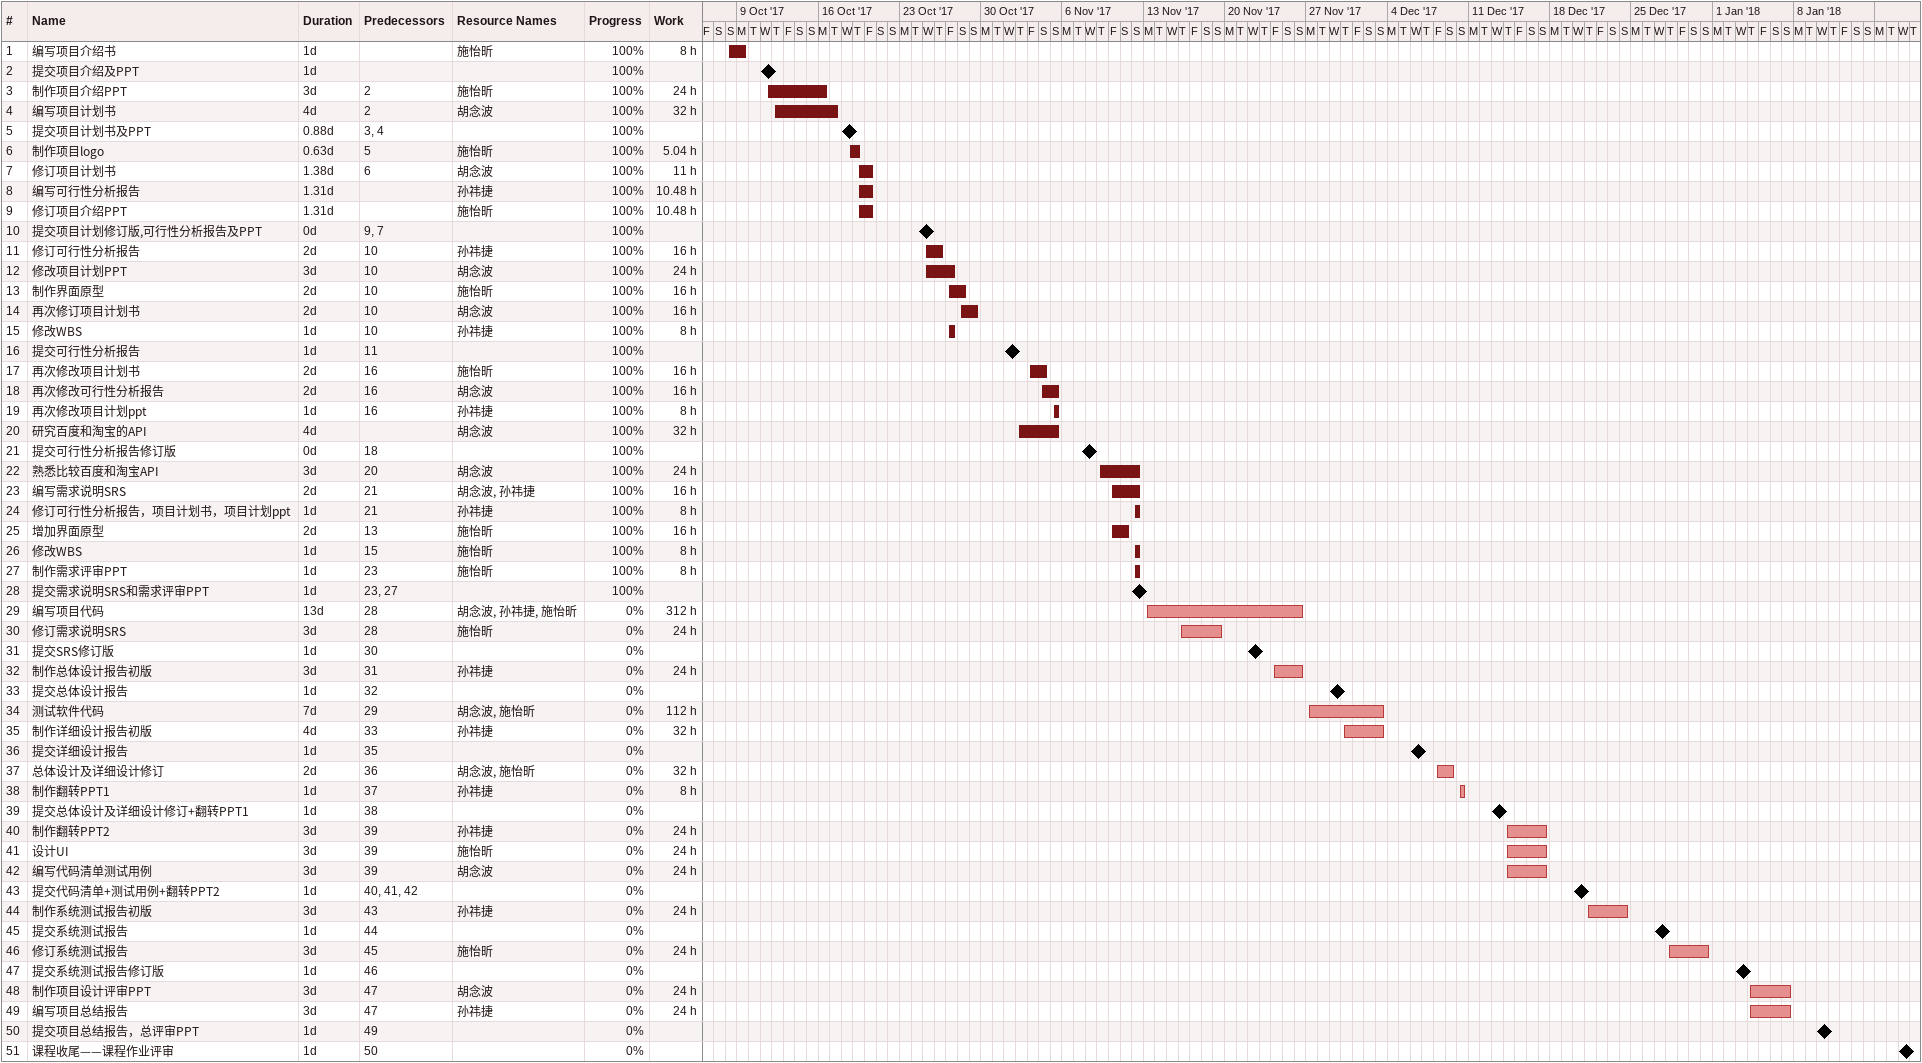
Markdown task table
| ID | Task | Duration | Start | Finish | Predecessors | Resources | % complete | Work (h) |
|---|---|---|---|---|---|---|---|---|
| 1 | 编写项目介绍书 | 1d | 2017-10-08 | 2017-10-09 |  | 施怡昕 | 100 | 8 |
| 2 | 提交项目介绍及PPT | 1d | 2017-10-11 | 2017-10-11 |  |  | 100 |  |
| 3 | 制作项目介绍PPT | 3d | 2017-10-11 | 2017-10-16 | 2 | 施怡昕 | 100 | 24 |
| 4 | 编写项目计划书 | 4d | 2017-10-12 | 2017-10-17 | 2 | 胡念波 | 100 | 32 |
| 5 | 提交项目计划书及PPT | 0.88d | 2017-10-18 | 2017-10-18 | 3, 4 |  | 100 |  |
| 6 | 制作项目logo | 0.63d | 2017-10-18 | 2017-10-19 | 5 | 施怡昕 | 100 | 5.04 |
| 7 | 修订项目计划书 | 1.38d | 2017-10-19 | 2017-10-20 | 6 | 胡念波 | 100 | 11 |
| 8 | 编写可行性分析报告 | 1.31d | 2017-10-19 | 2017-10-20 |  | 孙祎捷 | 100 | 10.48 |
| 9 | 修订项目介绍PPT | 1.31d | 2017-10-19 | 2017-10-20 |  | 施怡昕 | 100 | 10.48 |
| 10 | 提交项目计划修订版,可行性分析报告及PPT | 0d | 2017-10-25 | 2017-10-25 | 9, 7 |  | 100 |  |
| 11 | 修订可行性分析报告 | 2d | 2017-10-25 | 2017-10-26 | 10 | 孙祎捷 | 100 | 16 |
| 12 | 修改项目计划PPT | 3d | 2017-10-25 | 2017-10-27 | 10 | 胡念波 | 100 | 24 |
| 13 | 制作界面原型 | 2d | 2017-10-27 | 2017-10-28 | 10 | 施怡昕 | 100 | 16 |
| 14 | 再次修订项目计划书 | 2d | 2017-10-28 | 2017-10-29 | 10 | 胡念波 | 100 | 16 |
| 15 | 修改WBS | 1d | 2017-10-27 | 2017-10-27 | 10 | 孙祎捷 | 100 | 8 |
| 16 | 提交可行性分析报告 | 1d | 2017-11-01 | 2017-11-01 | 11 |  | 100 |  |
| 17 | 再次修改项目计划书 | 2d | 2017-11-03 | 2017-11-04 | 16 | 施怡昕 | 100 | 16 |
| 18 | 再次修改可行性分析报告 | 2d | 2017-11-04 | 2017-11-05 | 16 | 胡念波 | 100 | 16 |
| 19 | 再次修改项目计划ppt | 1d | 2017-11-05 | 2017-11-05 | 16 | 孙祎捷 | 100 | 8 |
| 20 | 研究百度和淘宝的API | 4d | 2017-11-02 | 2017-11-05 |  | 胡念波 | 100 | 32 |
| 21 | 提交可行性分析报告修订版 | 0d | 2017-11-08 | 2017-11-08 | 18 |  | 100 |  |
| 22 | 熟悉比较百度和淘宝API | 3d | 2017-11-09 | 2017-11-12 | 20 | 胡念波 | 100 | 24 |
| 23 | 编写需求说明SRS | 2d | 2017-11-10 | 2017-11-12 | 21 | 胡念波, 孙祎捷 | 100 | 16 |
| 24 | 修订可行性分析报告，项目计划书，项目计划ppt | 1d | 2017-11-12 | 2017-11-12 | 21 | 孙祎捷 | 100 | 8 |
| 25 | 增加界面原型 | 2d | 2017-11-10 | 2017-11-11 | 13 | 施怡昕 | 100 | 16 |
| 26 | 修改WBS | 1d | 2017-11-12 | 2017-11-12 | 15 | 施怡昕 | 100 | 8 |
| 27 | 制作需求评审PPT | 1d | 2017-11-12 | 2017-11-12 | 23 | 施怡昕 | 100 | 8 |
| 28 | 提交需求说明SRS和需求评审PPT | 1d | 2017-11-12 | 2017-11-12 | 23, 27 |  | 100 |  |
| 29 | 编写项目代码 | 13d | 2017-11-13 | 2017-11-26 | 28 | 胡念波, 孙祎捷, 施怡昕 | 0 | 312 |
| 30 | 修订需求说明SRS | 3d | 2017-11-16 | 2017-11-19 | 28 | 施怡昕 | 0 | 24 |
| 31 | 提交SRS修订版 | 1d | 2017-11-22 | 2017-11-22 | 30 |  | 0 |  |
| 32 | 制作总体设计报告初版 | 3d | 2017-11-24 | 2017-11-26 | 31 | 孙祎捷 | 0 | 24 |
| 33 | 提交总体设计报告 | 1d | 2017-11-29 | 2017-11-29 | 32 |  | 0 |  |
| 34 | 测试软件代码 | 7d | 2017-11-27 | 2017-12-03 | 29 | 胡念波, 施怡昕 | 0 | 112 |
| 35 | 制作详细设计报告初版 | 4d | 2017-11-30 | 2017-12-03 | 33 | 孙祎捷 | 0 | 32 |
| 36 | 提交详细设计报告 | 1d | 2017-12-06 | 2017-12-06 | 35 |  | 0 |  |
| 37 | 总体设计及详细设计修订 | 2d | 2017-12-08 | 2017-12-09 | 36 | 胡念波, 施怡昕 | 0 | 32 |
| 38 | 制作翻转PPT1 | 1d | 2017-12-10 | 2017-12-10 | 37 | 孙祎捷 | 0 | 8 |
| 39 | 提交总体设计及详细设计修订+翻转PPT1 | 1d | 2017-12-13 | 2017-12-13 | 38 |  | 0 |  |
| 40 | 制作翻转PPT2 | 3d | 2017-12-14 | 2017-12-17 | 39 | 孙祎捷 | 0 | 24 |
| 41 | 设计UI | 3d | 2017-12-14 | 2017-12-17 | 39 | 施怡昕 | 0 | 24 |
| 42 | 编写代码清单测试用例 | 3d | 2017-12-14 | 2017-12-17 | 39 | 胡念波 | 0 | 24 |
| 43 | 提交代码清单+测试用例+翻转PPT2 | 1d | 2017-12-20 | 2017-12-20 | 40, 41, 42 |  | 0 |  |
| 44 | 制作系统测试报告初版 | 3d | 2017-12-21 | 2017-12-24 | 43 | 孙祎捷 | 0 | 24 |
| 45 | 提交系统测试报告 | 1d | 2017-12-27 | 2017-12-27 | 44 |  | 0 |  |
| 46 | 修订系统测试报告 | 3d | 2017-12-28 | 2017-12-31 | 45 | 施怡昕 | 0 | 24 |
| 47 | 提交系统测试报告修订版 | 1d | 2018-01-03 | 2018-01-03 | 46 |  | 0 |  |
| 48 | 制作项目设计评审PPT | 3d | 2018-01-04 | 2018-01-07 | 47 | 胡念波 | 0 | 24 |
| 49 | 编写项目总结报告 | 3d | 2018-01-04 | 2018-01-07 | 47 | 孙祎捷 | 0 | 24 |
| 50 | 提交项目总结报告，总评审PPT | 1d | 2018-01-10 | 2018-01-10 | 49 |  | 0 |  |
| 51 | 课程收尾——课程作业评审 | 1d | 2018-01-17 | 2018-01-17 | 50 |  | 0 |  |
